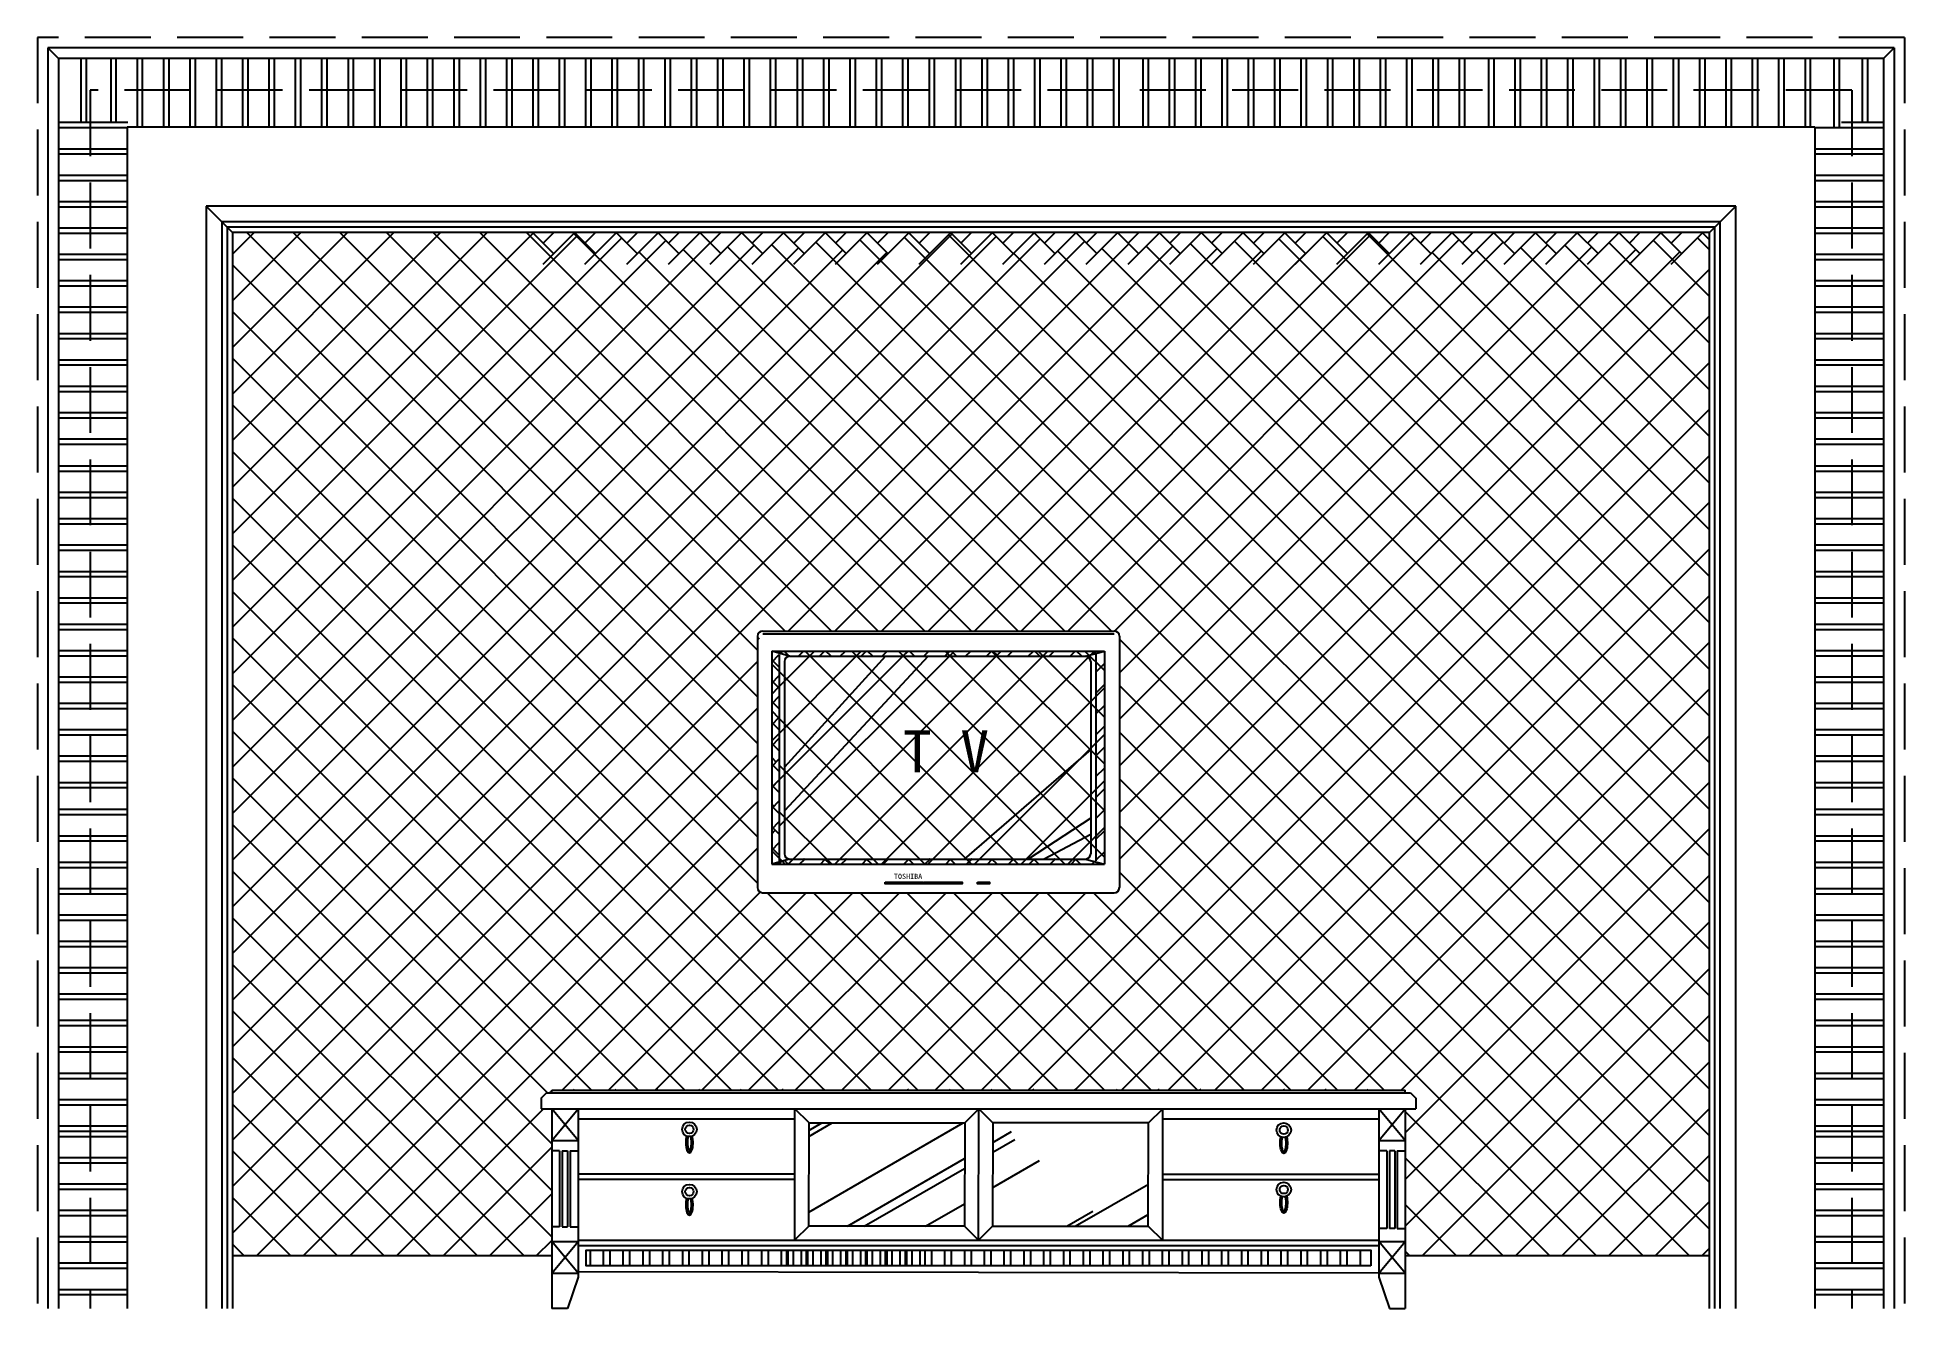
# Model space of a CAD drawing. Header units: inches. Extents: x 0 to 3540, y 0 to 2410.
import ezdxf

# ---------------------------------------------------------------- set-up
doc = ezdxf.new("R2010")
doc.units = ezdxf.units.IN
doc.header["$MEASUREMENT"] = 0
doc.linetypes.add('DASH', pattern=[0.35, 0.25, -0.1])
for name, color, linetype in [('3', 3, 'Continuous'), ('WALL', 1, 'Continuous'), ('活动家具', 251, 'Continuous'), ('混凝土', 251, 'Continuous'), ('立面', 7, 'Continuous'), ('门', 2, 'Continuous')]:
    doc.layers.add(name, color=color, linetype=linetype)
doc.styles.get("Standard").update_dxf_attribs({"font": 'SimSun.ttf'})

msp = doc.modelspace()

# ---------------------------------------------------------------- hatches: boundary and pattern name
h = msp.add_hatch()
h.set_pattern_fill('ANSI37', color=9, scale=500, style=0)
h.set_pattern_definition([(45, (-480, -1e-10), (-44.1942, 44.1942), []), (135, (-480, -1e-10), (-44.1942, -44.1942), [])])
h.paths.add_polyline_path([(2593.2, 414), (2593.2, 409), (2603.2, 409), (2613.2, 399), (2613.2, 379), (2593.2, 379), (2593.2, 100), (3170, 100), (3170, 2026.4), (3156.7, 2039.7), (3117.1, 2000.1), (3077.5, 2039.7), (3037.9, 2000.1), (2998.3, 2039.7), (2958.7, 2000.1), (2919.1, 2039.7), (2879.5, 2000.1), (2839.9, 2039.7), (2800.3, 2000.1), (2760.7, 2039.7), (2721.1, 2000.1), (2681.5, 2039.7), (2642, 2000.1), (2602.4, 2039.7), (2562.8, 2000.1), (2523.2, 2039.7), (2483.6, 2000.1), (2444, 2039.7), (2404.4, 2000.1), (2364.8, 2039.7), (2325.2, 2000.1), (2285.6, 2039.7), (2246, 2000.1), (2206.4, 2039.7), (2166.8, 2000.1), (2127.2, 2039.7), (2087.6, 2000.1), (2048, 2039.7), (2008.4, 2000.1), (1968.8, 2039.7), (1929.2, 2000.1), (1889.6, 2039.7), (1850, 2000.1), (1810.4, 2039.7), (1770.8, 2000.1), (1731.2, 2039.7), (1691.6, 2000.1), (1652, 2039.7), (1612.4, 2000.1), (1572.8, 2039.7), (1533.2, 2000.1), (1493.6, 2039.7), (1454, 2000.1), (1414.4, 2039.7), (1374.8, 2000.1), (1335.2, 2039.7), (1295.6, 2000.1), (1256, 2039.7), (1216.4, 2000.1), (1176.8, 2039.7), (1137.2, 2000.1), (1097.6, 2039.7), (1058, 2000.1), (1018.4, 2039.7), (978.8, 2000.1), (938.9, 2040), (370, 2040), (370, 100), (975.2, 100), (975.2, 379), (955.2, 379), (955.2, 399), (965.2, 409), (971.6, 409), (975.2, 412.6), (975.2, 414)])
h.paths.add_polyline_path([(2051.4, 798.7, -0.414449), (2041.6, 788.4), (1375.8, 788.4, -0.430681), (1365.4, 798.2), (1365.4, 1274.8, -0.414214), (1375.2, 1284.6), (2041.6, 1284.6, -0.414214), (2051.4, 1274.8)], flags=16)
h.paths.add_polyline_path([(2022.9, 842.6), (1392.2, 842.6), (1392.2, 1246.5), (2022.9, 1246.5)], flags=0)
h.paths.add_polyline_path([(1929.8, 852.4), (1929.2, 851.8), (1928.5, 852.4), (1850.7, 852.4), (1850, 851.8), (1849.3, 852.4), (1771.5, 852.4), (1770.8, 851.8), (1770.1, 852.4), (1692.3, 852.4), (1691.6, 851.8), (1690.9, 852.4), (1613.1, 852.4), (1612.4, 851.8), (1611.7, 852.4), (1533.9, 852.4), (1533.2, 851.8), (1532.5, 852.4), (1454.7, 852.4), (1454, 851.8), (1453.3, 852.4), (1426.2, 852.4, -0.414214), (1416.4, 862.2), (1416.4, 1226.9, -0.393187), (1425.5, 1236.7), (1425.2, 1237), (1426.2, 1236.7, 0.414214), (1416.4, 1226.9), (1416.4, 862.2, 0.414214), (1426.2, 852.4)], flags=0)
h.paths.add_polyline_path([(1805.3, 808.3), (1805.3, 805.1), (1782.2, 805.1), (1782.2, 808.3)], flags=0)
h.paths.add_polyline_path([(1728.6, 805.1), (1728.6, 808.3), (1705.4, 808.3), (1705.4, 805.1)], flags=0)
h.paths.add_polyline_path([(1406.6, 859.6), (1394.6, 871.6), (1406.6, 883.6), (1406.6, 899.2), (1394.6, 911.2), (1406.6, 923.2), (1406.6, 938.8), (1394.6, 950.8), (1406.6, 962.8), (1406.6, 978.4), (1394.6, 990.4), (1406.6, 1002.4), (1406.6, 1018), (1394.6, 1030), (1406.6, 1042), (1406.6, 1057.6), (1394.6, 1069.6), (1406.6, 1081.6), (1406.6, 1097.2), (1394.6, 1109.2), (1406.6, 1121.2), (1406.6, 1136.8), (1394.6, 1148.8), (1406.6, 1160.8), (1406.6, 1176.4), (1394.6, 1188.4), (1406.6, 1200.4), (1406.6, 1216), (1394.6, 1228), (1406.6, 1240)], flags=0)
h.paths.add_polyline_path([(1621.1, 810.3), (1674.7, 810.3), (1674.7, 829.1), (1621.1, 829.1)], flags=8)
h.paths.add_polyline_path([(1621.9, 997), (1830.7, 997), (1830.7, 1111.6), (1621.9, 1111.6)], flags=8)
at = {"layer": '活动家具', "ltscale": 100}
h = msp.add_hatch(dxfattribs=at)
h.set_pattern_fill('AR-RROOF', color=251, scale=200, angle=30, style=0)
h.set_pattern_definition([(30, (-486192.44, -135960.28), (281.05118, 393.20508), [3000, -400, 1000, -200]), (30, (-486012.07, -135740.68), (-306.20508, 130.36276), [600, -66, 1200, -150]), (30, (-486190.83, -135763.05), (833.66642, 636.047404), [1600, -280, 800, -200])])
h.paths.add_polyline_path([(1462.9, 352), (1462.4, 156.1), (1757.6, 156.1), (1758.2, 352)])
h.paths.add_polyline_path([(1811.4, 352), (1810.9, 156.1), (2106.1, 156.1), (2106.7, 352)])
at = {"layer": '立面'}
h = msp.add_hatch(dxfattribs=at)
h.set_pattern_fill('ANSI32', color=251, scale=100, angle=45, style=0)
h.set_pattern_definition([(90, (-24491.836, 64600.55), (-37.5, 7e-15), []), (90, (-24479.336, 64613.05), (-37.5, 7e-15), [])])
h.paths.add_polyline_path([(1409.4, 111.1), (1409.4, 81.1), (2509.4, 81.1), (2509.4, 111.1)])

# ---------------------------------------------------------------- linework, layer by layer
at = {"color": 8}
for p, q in [((1365.4, 1274.8), (1365.4, 798.2)), ((1375.2, 1284.6), (2041.6, 1284.6)), ((1375.2, 1279.4), (2041.6, 1279.4)), ((2051.4, 1274.8), (2051.4, 798.2)), ((1365.4, 1268.1), (1369.1, 1271.8)), ((1426.2, 1236.7), (1392.2, 1246.5)), ((1392.2, 1246.5), (2022.9, 1246.5)), ((1392.2, 1246.5), (1392.2, 842.6)), ((1406.6, 1240.1), (1406.6, 849)), ((1987.2, 1236.7), (2022.9, 1246.5)), ((2006.8, 1240.1), (2006.8, 849)), ((2022.9, 1246.5), (2022.9, 842.6)), ((1688.9, 1236.7), (1416.4, 943.4)), ((1608, 1236.7), (1416.4, 1026.3)), ((1416.4, 1226.9), (1416.4, 862.2)), ((1426.2, 1236.7), (1987.2, 1236.7)), ((1997, 1226.9), (1997, 862.2)), ((1997, 1059.7), (1757.2, 852.4)), ((1997, 929.8), (1878.3, 852.4)), ((1997, 898.9), (1908.5, 852.4)), ((1426.2, 852.4), (1392.2, 842.6)), ((1426.2, 852.4), (1987.2, 852.4)), ((1987.2, 852.4), (2022.9, 842.6)), ((1392.2, 842.6), (2022.9, 842.6)), ((1374.7, 788.4), (2041.1, 788.4))]:
    msp.add_line(p, q, dxfattribs=at)
for points in [[(1607.4, 808.3), (1630.6, 808.3), (1630.6, 805.1), (1607.4, 805.1)], [(1631.9, 808.3), (1655.1, 808.3), (1655.1, 805.1), (1631.9, 805.1)], [(1656.4, 808.3), (1679.6, 808.3), (1679.6, 805.1), (1656.4, 805.1)], [(1680.9, 808.3), (1704.1, 808.3), (1704.1, 805.1), (1680.9, 805.1)], [(1705.4, 808.3), (1728.6, 808.3), (1728.6, 805.1), (1705.4, 805.1)], [(1729.9, 808.3), (1753.1, 808.3), (1753.1, 805.1), (1729.9, 805.1)], [(1782.2, 808.3), (1805.3, 808.3), (1805.3, 805.1), (1782.2, 805.1)]]:
    msp.add_lwpolyline(points, close=True, dxfattribs=at)
for centre, radius, start, end in [((1375.2, 1274.8), 9.8, 90, 180), ((2041.6, 1274.8), 9.8, 0, 90), ((1426.2, 1226.9), 9.8, 90, 180), ((1987.2, 1226.9), 9.8, 0, 90), ((1426.2, 862.2), 9.8, 180, 270), ((1426.2, 862.2), 9.8, 180, 270), ((1987.2, 862.2), 9.8, 270, 0), ((1987.2, 862.2), 9.8, 270, 0), ((1375.2, 798.2), 9.8, 180, 266.7975), ((2041.3, 798.4), 10.1, 268.4218, 358.3757)]:
    msp.add_arc(centre, radius, start, end, dxfattribs=at)
at = {"layer": '3'}
for p, q in [((82.7, 2370), (82.7, 2248.9)), ((92.7, 2370), (92.7, 2248.9)), ((139, 2370), (139, 2248.2)), ((149, 2370), (149, 2248.2)), ((189, 2370), (189, 2240)), ((199, 2370), (199, 2240)), ((239, 2370), (239, 2240)), ((249, 2370), (249, 2240)), ((289, 2370), (289, 2240)), ((299, 2370), (299, 2240)), ((339, 2370), (339, 2240)), ((349, 2370), (349, 2240)), ((389, 2370), (389, 2240)), ((399, 2370), (399, 2240)), ((439, 2370), (439, 2240)), ((449, 2370), (449, 2240)), ((489, 2370), (489, 2240)), ((499, 2370), (499, 2240)), ((539, 2370), (539, 2240)), ((549, 2370), (549, 2240)), ((589, 2370), (589, 2240)), ((599, 2370), (599, 2240)), ((639, 2370), (639, 2240)), ((649, 2370), (649, 2240)), ((689, 2370), (689, 2240)), ((699, 2370), (699, 2240)), ((739, 2370), (739, 2240)), ((749, 2370), (749, 2240)), ((789.4, 2370), (789.4, 2240)), ((799.4, 2370), (799.4, 2240)), ((839.4, 2370), (839.4, 2240)), ((849.4, 2370), (849.4, 2240)), ((889.4, 2370), (889.4, 2240)), ((899.4, 2370), (899.4, 2240)), ((939.4, 2370), (939.4, 2240)), ((949.4, 2370), (949.4, 2240)), ((989.4, 2370), (989.4, 2240)), ((999.4, 2370), (999.4, 2240)), ((1039.4, 2370), (1039.4, 2240)), ((1049.4, 2370), (1049.4, 2240)), ((1089.4, 2370), (1089.4, 2240)), ((1099.4, 2370), (1099.4, 2240)), ((1139.4, 2370), (1139.4, 2240)), ((1149.4, 2370), (1149.4, 2240)), ((1189.4, 2370), (1189.4, 2240)), ((1199.4, 2370), (1199.4, 2240)), ((1239.4, 2370), (1239.4, 2240)), ((1249.4, 2370), (1249.4, 2240)), ((1289.4, 2370), (1289.4, 2240)), ((1299.4, 2370), (1299.4, 2240)), ((1339.4, 2370), (1339.4, 2240)), ((1349.4, 2370), (1349.4, 2240)), ((1389.4, 2370), (1389.4, 2240)), ((1399.4, 2370), (1399.4, 2240)), ((1440.4, 2370), (1440.4, 2240)), ((1450.4, 2370), (1450.4, 2240)), ((1490.4, 2370), (1490.4, 2240)), ((1500.4, 2370), (1500.4, 2240)), ((1540.4, 2370), (1540.4, 2240)), ((1550.4, 2370), (1550.4, 2240)), ((1590.4, 2370), (1590.4, 2240)), ((1600.4, 2370), (1600.4, 2240)), ((1640.4, 2370), (1640.4, 2240)), ((1650.4, 2370), (1650.4, 2240)), ((1690.4, 2370), (1690.4, 2240)), ((1700.4, 2370), (1700.4, 2240)), ((1740.4, 2370), (1740.4, 2240)), ((1750.4, 2370), (1750.4, 2240)), ((1790.4, 2370), (1790.4, 2240)), ((1800.4, 2370), (1800.4, 2240)), ((1840.4, 2370), (1840.4, 2240)), ((1850.4, 2370), (1850.4, 2240)), ((1890.4, 2370), (1890.4, 2240)), ((1900.4, 2370), (1900.4, 2240)), ((1940.4, 2370), (1940.4, 2240)), ((1950.4, 2370), (1950.4, 2240)), ((1990.4, 2370), (1990.4, 2240)), ((2000.4, 2370), (2000.4, 2240)), ((2040.4, 2370), (2040.4, 2240)), ((2050.4, 2370), (2050.4, 2240)), ((2095.6, 2370), (2095.6, 2240)), ((2105.6, 2370), (2105.6, 2240)), ((2145.6, 2370), (2145.6, 2240)), ((2155.6, 2370), (2155.6, 2240)), ((2195.6, 2370), (2195.6, 2240)), ((2205.6, 2370), (2205.6, 2240)), ((2245.6, 2370), (2245.6, 2240)), ((2255.6, 2370), (2255.6, 2240)), ((2295.6, 2370), (2295.6, 2240)), ((2305.6, 2370), (2305.6, 2240)), ((2345.6, 2370), (2345.6, 2240)), ((2355.6, 2370), (2355.6, 2240)), ((2395.6, 2370), (2395.6, 2240)), ((2405.6, 2370), (2405.6, 2240)), ((2445.6, 2370), (2445.6, 2240)), ((2455.6, 2370), (2455.6, 2240)), ((2495.6, 2370), (2495.6, 2240)), ((2505.6, 2370), (2505.6, 2240)), ((2545.6, 2370), (2545.6, 2240)), ((2555.6, 2370), (2555.6, 2240)), ((2595.6, 2370), (2595.6, 2240)), ((2605.6, 2370), (2605.6, 2240)), ((2645.6, 2370), (2645.6, 2240)), ((2655.6, 2370), (2655.6, 2240)), ((2695.6, 2370), (2695.6, 2240)), ((2705.6, 2370), (2705.6, 2240)), ((2751.1, 2370), (2751.1, 2240)), ((2761.1, 2370), (2761.1, 2240)), ((2801.1, 2370), (2801.1, 2240)), ((2811.1, 2370), (2811.1, 2240)), ((2851.1, 2370), (2851.1, 2240)), ((2861.1, 2370), (2861.1, 2240)), ((2901.1, 2370), (2901.1, 2240)), ((2911.1, 2370), (2911.1, 2240)), ((2951.1, 2370), (2951.1, 2240)), ((2961.1, 2370), (2961.1, 2240)), ((3001.1, 2370), (3001.1, 2240)), ((3011.1, 2370), (3011.1, 2240)), ((3051.1, 2370), (3051.1, 2240)), ((3061.1, 2370), (3061.1, 2240)), ((3101.1, 2370), (3101.1, 2240)), ((3111.1, 2370), (3111.1, 2240)), ((3151.1, 2370), (3151.1, 2240)), ((3161.1, 2370), (3161.1, 2240)), ((3201.1, 2370), (3201.1, 2240)), ((3211.1, 2370), (3211.1, 2240)), ((3251.1, 2370), (3251.1, 2240)), ((3261.1, 2370), (3261.1, 2240)), ((3301.1, 2370), (3301.1, 2240)), ((3311.1, 2370), (3311.1, 2240)), ((3351.1, 2370), (3351.1, 2240)), ((3361.1, 2370), (3361.1, 2240)), ((3406, 2370), (3406, 2240)), ((3416, 2370), (3416, 2240)), ((3459.4, 2370), (3459.4, 2248.9)), ((3469.4, 2370), (3469.4, 2248.9)), ((40, 2248.9), (171.4, 2248.9)), ((40, 2238.9), (170, 2238.9)), ((3370, 2238.9), (3500, 2238.9)), ((3420, 2248.9), (3500, 2248.9)), ((40, 2198.9), (170, 2198.9)), ((3370, 2198.9), (3500, 2198.9)), ((40, 2188.9), (170, 2188.9)), ((3370, 2188.9), (3500, 2188.9)), ((40, 2148.9), (170, 2148.9)), ((40, 2138.9), (170, 2138.9)), ((3370, 2148.9), (3500, 2148.9)), ((3370, 2138.9), (3500, 2138.9)), ((40, 2098.9), (170, 2098.9)), ((40, 2088.9), (170, 2088.9)), ((3370, 2098.9), (3500, 2098.9)), ((3370, 2088.9), (3500, 2088.9)), ((40, 2048.9), (170, 2048.9)), ((40, 2038.9), (170, 2038.9)), ((3370, 2048.9), (3500, 2048.9)), ((3370, 2038.9), (3500, 2038.9)), ((40, 1998.9), (170, 1998.9)), ((40, 1988.9), (170, 1988.9)), ((3370, 1998.9), (3500, 1998.9)), ((3370, 1988.9), (3500, 1988.9)), ((40, 1948.9), (170, 1948.9)), ((3370, 1948.9), (3500, 1948.9)), ((40, 1938.9), (170, 1938.9)), ((3370, 1938.9), (3500, 1938.9)), ((40, 1898.9), (170, 1898.9)), ((40, 1888.9), (170, 1888.9)), ((3370, 1898.9), (3500, 1898.9)), ((3370, 1888.9), (3500, 1888.9)), ((40, 1848.9), (170, 1848.9)), ((3370, 1848.9), (3500, 1848.9)), ((40, 1838.9), (170, 1838.9)), ((3370, 1838.9), (3500, 1838.9)), ((40, 1798.9), (170, 1798.9)), ((40, 1788.9), (170, 1788.9)), ((3370, 1798.9), (3500, 1798.9)), ((3370, 1788.9), (3500, 1788.9)), ((40, 1748.9), (170, 1748.9)), ((40, 1738.9), (170, 1738.9)), ((3370, 1748.9), (3500, 1748.9)), ((3370, 1738.9), (3500, 1738.9)), ((40, 1698.9), (170, 1698.9)), ((40, 1688.9), (170, 1688.9)), ((3370, 1698.9), (3500, 1698.9)), ((3370, 1688.9), (3500, 1688.9)), ((40, 1648.9), (170, 1648.9)), ((40, 1638.9), (170, 1638.9)), ((3370, 1648.9), (3500, 1648.9)), ((3370, 1638.9), (3500, 1638.9)), ((40, 1597.7), (170, 1597.7)), ((3370, 1597.7), (3500, 1597.7)), ((40, 1587.7), (170, 1587.7)), ((3370, 1587.7), (3500, 1587.7)), ((40, 1547.7), (170, 1547.7)), ((40, 1537.7), (170, 1537.7)), ((3370, 1547.7), (3500, 1547.7)), ((3370, 1537.7), (3500, 1537.7)), ((40, 1497.7), (170, 1497.7)), ((40, 1487.7), (170, 1487.7)), ((3370, 1497.7), (3500, 1497.7)), ((3370, 1487.7), (3500, 1487.7)), ((40, 1447.7), (170, 1447.7)), ((40, 1437.7), (170, 1437.7)), ((3370, 1447.7), (3500, 1447.7)), ((3370, 1437.7), (3500, 1437.7)), ((40, 1397.7), (170, 1397.7)), ((40, 1387.7), (170, 1387.7)), ((3370, 1397.7), (3500, 1397.7)), ((3370, 1387.7), (3500, 1387.7)), ((40, 1347.7), (170, 1347.7)), ((3370, 1347.7), (3500, 1347.7)), ((40, 1337.7), (170, 1337.7)), ((3370, 1337.7), (3500, 1337.7)), ((40, 1297.7), (170, 1297.7)), ((40, 1287.7), (170, 1287.7)), ((3370, 1297.7), (3500, 1297.7)), ((3370, 1287.7), (3500, 1287.7)), ((40, 1247.7), (170, 1247.7)), ((40, 1237.7), (170, 1237.7)), ((3370, 1237.7), (3500, 1237.7)), ((40, 1197.7), (170, 1197.7)), ((40, 1187.7), (170, 1187.7)), ((3370, 1197.7), (3500, 1197.7)), ((3370, 1187.7), (3500, 1187.7)), ((40, 1147.7), (170, 1147.7)), ((40, 1137.7), (170, 1137.7)), ((3370, 1147.7), (3500, 1147.7)), ((3370, 1137.7), (3500, 1137.7)), ((40, 1097.7), (170, 1097.7)), ((3370, 1097.7), (3500, 1097.7)), ((40, 1087.7), (170, 1087.7)), ((3370, 1087.7), (3500, 1087.7)), ((40, 1047.7), (170, 1047.7)), ((40, 1037.7), (170, 1037.7)), ((3370, 1047.7), (3500, 1047.7)), ((3370, 1037.7), (3500, 1037.7)), ((40, 997.7), (170, 997.7)), ((3370, 997.7), (3500, 997.7)), ((40, 987.7), (170, 987.7)), ((3370, 987.7), (3500, 987.7)), ((40, 946.6), (170, 946.6)), ((40, 936.6), (170, 936.6)), ((3370, 946.6), (3500, 946.6)), ((3370, 936.6), (3500, 936.6)), ((40, 896.6), (170, 896.6)), ((40, 886.6), (170, 886.6)), ((3370, 896.6), (3500, 896.6)), ((3370, 886.6), (3500, 886.6)), ((40, 846.6), (170, 846.6)), ((40, 836.6), (170, 836.6)), ((3370, 846.6), (3500, 846.6)), ((3370, 836.6), (3500, 836.6)), ((40, 796.6), (170, 796.6)), ((40, 786.6), (170, 786.6)), ((3370, 796.6), (3500, 796.6)), ((3370, 786.6), (3500, 786.6)), ((40, 746.6), (170, 746.6)), ((3370, 746.6), (3500, 746.6)), ((40, 736.6), (170, 736.6)), ((3370, 736.6), (3500, 736.6)), ((40, 696.6), (170, 696.6)), ((40, 686.6), (170, 686.6)), ((3370, 696.6), (3500, 696.6)), ((3370, 686.6), (3500, 686.6)), ((40, 646.6), (170, 646.6)), ((3370, 646.6), (3500, 646.6)), ((40, 636.6), (170, 636.6)), ((3370, 636.6), (3500, 636.6)), ((40, 596.6), (170, 596.6)), ((40, 586.6), (170, 586.6)), ((3370, 596.6), (3500, 596.6)), ((3370, 586.6), (3500, 586.6)), ((40, 546.6), (170, 546.6)), ((40, 536.6), (170, 536.6)), ((3370, 546.6), (3500, 546.6)), ((3370, 536.6), (3500, 536.6)), ((40, 496.6), (170, 496.6)), ((3370, 496.6), (3500, 496.6)), ((40, 486.6), (170, 486.6)), ((3370, 486.6), (3500, 486.6)), ((40, 446.6), (170, 446.6)), ((40, 436.6), (170, 436.6)), ((3370, 446.6), (3500, 446.6)), ((3370, 436.6), (3500, 436.6)), ((40, 396.6), (170, 396.6)), ((3370, 396.6), (3500, 396.6)), ((40, 386.6), (170, 386.6)), ((3370, 386.6), (3500, 386.6)), ((40, 346.6), (170, 346.6)), ((40, 336.6), (170, 336.6)), ((40, 336.6), (170, 336.6)), ((40, 326.6), (170, 326.6)), ((3370, 346.6), (3500, 346.6)), ((3370, 336.6), (3500, 336.6)), ((3370, 336.6), (3500, 336.6)), ((3370, 326.6), (3500, 326.6)), ((40, 286.6), (170, 286.6)), ((3370, 286.6), (3500, 286.6)), ((40, 276.6), (170, 276.6)), ((3370, 276.6), (3500, 276.6)), ((40, 236.6), (170, 236.6)), ((40, 226.6), (170, 226.6)), ((3370, 236.6), (3500, 236.6)), ((3370, 226.6), (3500, 226.6)), ((40, 186.6), (170, 186.6)), ((3370, 186.6), (3500, 186.6)), ((40, 176.6), (170, 176.6)), ((3370, 176.6), (3500, 176.6)), ((40, 136.6), (170, 136.6)), ((40, 126.6), (170, 126.6)), ((3370, 136.6), (3500, 136.6)), ((3370, 126.6), (3500, 126.6)), ((40, 86.6), (170, 86.6)), ((40, 76.6), (170, 76.6)), ((3370, 86.6), (3500, 86.6)), ((3370, 76.6), (3500, 76.6)), ((40, 36.6), (170, 36.6)), ((3370, 36.6), (3500, 36.6)), ((40, 26.6), (170, 26.6)), ((3370, 26.6), (3500, 26.6))]:
    msp.add_line(p, q, dxfattribs=at)
at = {"layer": 'WALL', "color": 252, "linetype": 'DASH', "ltscale": 500}
for p, q in [((0, 2410), (0, 0)), ((3540, 2410), (0, 2410)), ((3540, 2410), (3540, 0)), ((3440, 2310), (100, 2310)), ((100, 2310), (100, 0)), ((3440, 2310), (3440, 0))]:
    msp.add_line(p, q, dxfattribs=at)
at = {"layer": '活动家具', "color": 251, "ltscale": 100}
for p, q in [((370, 2040), (320, 2090)), ((3170, 2040), (3220, 2090)), ((3220, 0), (3220, 2090)), ((3190, 0), (3190, 2060)), ((3170, 0), (3170, 2040)), ((3180, 0), (3180, 2050)), ((1462.9, 352), (1435.9, 379)), ((1758.2, 352), (1784.8, 379)), ((1811.4, 352), (1784.8, 379)), ((2106.7, 352), (2133.7, 379)), ((1462.4, 156.1), (1435.3, 130)), ((1757.6, 156.1), (1784.2, 130)), ((1810.9, 156.1), (1784.2, 130)), ((2106.1, 156.1), (2133.1, 130)), ((975.2, 100), (370, 100)), ((3170, 100), (2593.2, 100)), ((2543.2, 67.5), (1025.2, 69.5)), ((1005.2, 0), (975.2, 0)), ((2563.2, 0), (2593.2, 0))]:
    msp.add_line(p, q, dxfattribs=at)
at = {"layer": '混凝土', "color": 251, "ltscale": 100}
for p, q in [((20, 2390), (20, 0)), ((3520, 2390), (20, 2390)), ((40, 2370), (20, 2390)), ((3500, 2370), (3520, 2390)), ((3520, 2390), (3520, 0)), ((40, 2370), (40, 0)), ((3500, 2370), (40, 2370)), ((3500, 2370), (3500, 0)), ((170, 2240), (170, 0)), ((3370, 2240), (170, 2240)), ((3370, 2240), (3370, 0)), ((320, 2090), (320, 0)), ((3220, 2090), (320, 2090)), ((3190, 2060), (350, 2060)), ((350, 2060), (350, 0)), ((3180, 2050), (360, 2050)), ((360, 2050), (360, 0)), ((370, 2040), (370, 0)), ((3170, 2040), (370, 2040))]:
    msp.add_line(p, q, dxfattribs=at)
at = {"layer": '立面'}
for p, q in [((955.2, 399), (965.2, 409)), ((955.2, 399), (955.2, 379)), ((965.2, 409), (2603.2, 409)), ((2603.2, 409), (2613.2, 399)), ((2613.2, 399), (2613.2, 379)), ((955.2, 379), (2613.2, 379)), ((975.2, 379), (975.2, 0)), ((1025.2, 379), (1025.2, 59.5)), ((1435.3, 379), (1435.3, 130)), ((1784.2, 130), (1784.8, 379)), ((2133.7, 130), (2133.7, 379)), ((2543.2, 379), (2543.2, 59.5)), ((2593.2, 379), (2593.2, 79.5)), ((975.2, 319), (1025.2, 319)), ((2543.2, 319), (2593.2, 319)), ((975.2, 127.5), (1025.2, 127.5)), ((2543.2, 127.5), (2593.2, 127.5)), ((2593.2, 79.5), (2593.2, 0)), ((975.2, 67.5), (1025.2, 67.5)), ((1025.2, 59.5), (1005.2, 0)), ((2543.2, 67.5), (2593.2, 67.5)), ((2543.2, 59.5), (2563.2, 0))]:
    msp.add_line(p, q, dxfattribs=at)
at = {"layer": '立面', "color": 9}
for p, q in [((975.2, 409), (975.2, 414)), ((975.2, 414), (2593.2, 414)), ((2593.2, 409), (2593.2, 414)), ((1435.3, 359.5), (1025.2, 359.5)), ((2543.2, 359.5), (2133.7, 359.5)), ((1434.8, 255), (1024.7, 255)), ((2133.7, 255), (2543.8, 255)), ((1434.8, 245), (1024.7, 245)), ((2133.7, 245), (2543.8, 245))]:
    msp.add_line(p, q, dxfattribs=at)
at = {"layer": '立面', "color": 251}
for p, q in [((975.2, 319), (1025.2, 379)), ((1025.2, 319), (975.2, 379)), ((2543.2, 319), (2593.2, 379)), ((2593.2, 319), (2543.2, 379)), ((990.2, 299), (975.2, 299)), ((990.2, 299), (990.2, 154.8)), ((995.2, 299), (1005.2, 299)), ((995.2, 299), (995.2, 154.8)), ((1005.2, 299), (1005.2, 154.8)), ((1010.2, 299), (1025.2, 299)), ((1010.2, 299), (1010.2, 154.8)), ((2558.2, 299), (2543.2, 299)), ((2558.2, 299), (2558.2, 152.1)), ((2573.2, 299), (2563.2, 299)), ((2563.2, 299), (2563.2, 152.1)), ((2573.2, 299), (2573.2, 152.1)), ((2578.2, 299), (2593.2, 299)), ((2578.2, 299), (2578.2, 152.1)), ((990.2, 154.8), (975.2, 154.8)), ((995.2, 154.8), (1005.2, 154.8)), ((1010.2, 154.8), (1025.2, 154.8)), ((2558.2, 152.1), (2543.2, 152.1)), ((2573.2, 152.1), (2563.2, 152.1)), ((2578.2, 152.1), (2593.2, 152.1)), ((975.2, 67.5), (1025.2, 127.5)), ((1025.2, 67.5), (975.2, 127.5)), ((1048.4, 81.1), (1048.4, 111.1)), ((1073.4, 81.1), (1073.4, 111.1)), ((1085.9, 81.1), (1085.9, 111.1)), ((1110.9, 81.1), (1110.9, 111.1)), ((1123.4, 81.1), (1123.4, 111.1)), ((1148.4, 81.1), (1148.4, 111.1)), ((1160.9, 81.1), (1160.9, 111.1)), ((1185.9, 81.1), (1185.9, 111.1)), ((1198.4, 81.1), (1198.4, 111.1)), ((1223.4, 81.1), (1223.4, 111.1)), ((1235.9, 81.1), (1235.9, 111.1)), ((1260.9, 81.1), (1260.9, 111.1)), ((1273.4, 81.1), (1273.4, 111.1)), ((1298.4, 81.1), (1298.4, 111.1)), ((1310.9, 81.1), (1310.9, 111.1)), ((1335.9, 81.1), (1335.9, 111.1)), ((1348.4, 81.1), (1348.4, 111.1)), ((1373.4, 81.1), (1373.4, 111.1)), ((1385.9, 81.1), (1385.9, 111.1)), ((1410.9, 81.1), (1410.9, 111.1)), ((1423.4, 81.1), (1423.4, 111.1)), ((1448.4, 81.1), (1448.4, 111.1)), ((1460.9, 81.1), (1460.9, 111.1)), ((1485.9, 81.1), (1485.9, 111.1)), ((1498.4, 81.1), (1498.4, 111.1)), ((1523.4, 81.1), (1523.4, 111.1)), ((1535.9, 81.1), (1535.9, 111.1)), ((1560.9, 81.1), (1560.9, 111.1)), ((1573.4, 81.1), (1573.4, 111.1)), ((1598.4, 81.1), (1598.4, 111.1)), ((1610.9, 81.1), (1610.9, 111.1)), ((1635.9, 81.1), (1635.9, 111.1)), ((1648.4, 81.1), (1648.4, 111.1)), ((1673.4, 81.1), (1673.4, 111.1)), ((2593.2, 67.5), (2543.2, 127.5)), ((2543.2, 67.5), (2593.2, 127.5))]:
    msp.add_line(p, q, dxfattribs=at)
at = {"layer": '立面', "color": 8}
for p, q in [((1025.2, 130), (2543.2, 130)), ((1025.2, 120), (2543.2, 120))]:
    msp.add_line(p, q, dxfattribs=at)
at = {"layer": '立面', "color": 9}
for points in [[(1462.9, 352), (1758.2, 352), (1757.6, 156.1), (1462.4, 156.1)], [(2106.7, 352), (1811.4, 352), (1810.9, 156.1), (2106.1, 156.1)]]:
    msp.add_lwpolyline(points, close=True, dxfattribs=at)
at = {"layer": '立面', "color": 8}
msp.add_lwpolyline([(2528.2, 81.1), (1040.2, 81.1), (1040.2, 111.1), (2528.2, 111.1)], close=True, dxfattribs=at)
for centre, radius in [((1236.2, 339.9), 13.8), ((1236.2, 339.9), 7.82), ((2363, 338.5), 13.8), ((2363, 338.5), 7.82), ((1236.2, 221.8), 13.8), ((1236.2, 221.8), 7.82), ((2363, 225.8), 13.8), ((2363, 225.8), 7.82)]:
    msp.add_circle(centre, radius, dxfattribs=at)
for centre in [(1236.2, 315), (1236.2, 196.9)]:
    msp.add_ellipse(centre, major_axis=(0, 19.8), ratio=0.346891, start_param=0.907487, end_param=5.375698, dxfattribs=at)
at = {"layer": '立面', "color": 8, "extrusion": (0, 0, -1)}
for centre in [(2363, 313.7), (2363, 200.9)]:
    msp.add_ellipse(centre, major_axis=(0, 19.8), ratio=0.346891, start_param=0.907487, end_param=5.375698, dxfattribs=at)
at = {"layer": '立面', "color": 8}
for points, knots in [([(1233.7, 326.3), (1233.5, 325.6), (1233.3, 324.8), (1232.9, 322.5), (1232.7, 321), (1232.4, 317.2), (1232.3, 314.8), (1232.6, 310.1), (1232.8, 307.9), (1233.5, 304.4), (1233.9, 303.1), (1234.6, 301.1), (1234.9, 300.3), (1235.5, 299.3), (1235.7, 298.9), (1236.1, 298.5), (1236.2, 298.4), (1236.2, 298.4)], [4.054832, 4.054832, 4.054832, 4.054832, 4.21662, 4.21662, 4.473721, 4.473721, 4.851007, 4.851007, 5.228293, 5.228293, 5.507604, 5.507604, 5.724092, 5.724092, 5.895948, 5.895948, 5.99471, 5.99471, 5.99471, 5.99471]), ([(1236.2, 298.4), (1236.3, 298.5), (1236.5, 298.6), (1236.9, 299.1), (1237.1, 299.4), (1237.6, 300.4), (1238, 301.4), (1238.7, 303.5), (1239.1, 304.8), (1239.6, 307.6), (1239.8, 309.1), (1240.1, 312.9), (1240.1, 315.3), (1239.9, 320), (1239.6, 322.2), (1239.1, 325), (1238.9, 325.7), (1238.8, 326.3)], [0.288475, 0.288475, 0.288475, 0.288475, 0.42465, 0.42465, 0.560824, 0.560824, 0.817926, 0.817926, 1.075027, 1.075027, 1.332128, 1.332128, 1.709414, 1.709414, 2.0867, 2.0867, 2.228351, 2.228351, 2.228351, 2.228351]), ([(2363, 297), (2362.9, 297.1), (2362.7, 297.2), (2362.4, 297.7), (2362.2, 298), (2361.6, 299.1), (2361.2, 300), (2360.5, 302.2), (2360.1, 303.4), (2359.6, 306.2), (2359.4, 307.7), (2359.1, 311.5), (2359.1, 313.9), (2359.3, 318.6), (2359.6, 320.8), (2360.1, 323.6), (2360.3, 324.3), (2360.4, 325)], [0.288475, 0.288475, 0.288475, 0.288475, 0.42465, 0.42465, 0.560824, 0.560824, 0.817926, 0.817926, 1.075027, 1.075027, 1.332128, 1.332128, 1.709414, 1.709414, 2.0867, 2.0867, 2.228351, 2.228351, 2.228351, 2.228351]), ([(2365.5, 325), (2365.7, 324.2), (2365.9, 323.4), (2366.3, 321.1), (2366.5, 319.6), (2366.8, 315.8), (2366.9, 313.4), (2366.7, 308.7), (2366.4, 306.5), (2365.7, 303), (2365.3, 301.7), (2364.6, 299.7), (2364.3, 298.9), (2363.7, 297.9), (2363.5, 297.5), (2363.2, 297.2), (2363.1, 297.1), (2363, 297)], [4.054832, 4.054832, 4.054832, 4.054832, 4.21662, 4.21662, 4.473721, 4.473721, 4.851007, 4.851007, 5.228293, 5.228293, 5.507604, 5.507604, 5.724092, 5.724092, 5.895948, 5.895948, 5.99471, 5.99471, 5.99471, 5.99471]), ([(1233.7, 208.2), (1233.5, 207.4), (1233.3, 206.6), (1232.9, 204.4), (1232.7, 202.9), (1232.4, 199), (1232.3, 196.6), (1232.6, 192), (1232.8, 189.7), (1233.5, 186.2), (1233.9, 184.9), (1234.6, 182.9), (1234.9, 182.2), (1235.5, 181.1), (1235.7, 180.8), (1236.1, 180.4), (1236.2, 180.3), (1236.2, 180.2)], [4.054832, 4.054832, 4.054832, 4.054832, 4.21662, 4.21662, 4.473721, 4.473721, 4.851007, 4.851007, 5.228293, 5.228293, 5.507604, 5.507604, 5.724092, 5.724092, 5.895948, 5.895948, 5.99471, 5.99471, 5.99471, 5.99471]), ([(1236.2, 180.2), (1236.3, 180.3), (1236.5, 180.5), (1236.9, 180.9), (1237.1, 181.2), (1237.6, 182.3), (1238, 183.2), (1238.7, 185.4), (1239.1, 186.7), (1239.6, 189.4), (1239.8, 190.9), (1240.1, 194.7), (1240.1, 197.1), (1239.9, 201.8), (1239.6, 204.1), (1239.1, 206.8), (1238.9, 207.5), (1238.8, 208.2)], [0.288475, 0.288475, 0.288475, 0.288475, 0.42465, 0.42465, 0.560824, 0.560824, 0.817926, 0.817926, 1.075027, 1.075027, 1.332128, 1.332128, 1.709414, 1.709414, 2.0867, 2.0867, 2.228351, 2.228351, 2.228351, 2.228351]), ([(2363, 184.3), (2362.9, 184.4), (2362.7, 184.5), (2362.4, 185), (2362.2, 185.3), (2361.6, 186.3), (2361.2, 187.3), (2360.5, 189.4), (2360.1, 190.7), (2359.6, 193.5), (2359.4, 195), (2359.1, 198.8), (2359.1, 201.2), (2359.3, 205.8), (2359.6, 208.1), (2360.1, 210.9), (2360.3, 211.6), (2360.4, 212.2)], [0.288475, 0.288475, 0.288475, 0.288475, 0.42465, 0.42465, 0.560824, 0.560824, 0.817926, 0.817926, 1.075027, 1.075027, 1.332128, 1.332128, 1.709414, 1.709414, 2.0867, 2.0867, 2.228351, 2.228351, 2.228351, 2.228351]), ([(2365.5, 212.2), (2365.7, 211.5), (2365.9, 210.6), (2366.3, 208.4), (2366.5, 206.9), (2366.8, 203.1), (2366.9, 200.7), (2366.7, 196), (2366.4, 193.8), (2365.7, 190.3), (2365.3, 188.9), (2364.6, 187), (2364.3, 186.2), (2363.7, 185.2), (2363.5, 184.8), (2363.2, 184.4), (2363.1, 184.3), (2363, 184.3)], [4.054832, 4.054832, 4.054832, 4.054832, 4.21662, 4.21662, 4.473721, 4.473721, 4.851007, 4.851007, 5.228293, 5.228293, 5.507604, 5.507604, 5.724092, 5.724092, 5.895948, 5.895948, 5.99471, 5.99471, 5.99471, 5.99471])]:
    msp.add_open_spline(points, degree=3, knots=knots, dxfattribs=at)
at = {"layer": '门', "color": 251, "ltscale": 100}
for p, q in [((424.5, 2039.7), (424.2, 2040)), ((503.7, 2039.7), (503.4, 2040)), ((582.9, 2039.7), (582.6, 2040)), ((662.1, 2039.7), (661.8, 2040)), ((741.2, 2039.7), (741, 2040)), ((820.4, 2039.7), (820.2, 2040)), ((899.6, 2039.7), (899.4, 2040)), ((978.8, 2000.1), (938.9, 2040)), ((959, 2019.9), (979.1, 2040)), ((959, 1980.3), (1018.4, 2039.7)), ((978.8, 2039.7), (978.5, 2040)), ((1058, 2000.1), (1018.1, 2040)), ((1038.2, 2019.9), (1058.3, 2040)), ((1038.2, 1980.3), (1097.6, 2039.7)), ((1058, 2039.7), (1057.7, 2040)), ((1137.2, 2000.1), (1097.3, 2040)), ((1117.4, 2019.9), (1137.5, 2040)), ((1117.4, 1980.3), (1176.8, 2039.7)), ((1137.2, 2039.7), (1136.9, 2040)), ((1216.4, 2000.1), (1176.5, 2040)), ((1196.6, 2019.9), (1216.7, 2040)), ((1196.6, 1980.3), (1256, 2039.7)), ((1216.4, 2039.7), (1216.1, 2040)), ((1295.6, 2000.1), (1255.7, 2040)), ((1275.8, 2019.9), (1295.9, 2040)), ((1275.8, 1980.3), (1335.2, 2039.7)), ((1295.6, 2039.7), (1295.3, 2040)), ((1374.8, 2000.1), (1334.9, 2040)), ((1355, 2019.9), (1375.1, 2040)), ((1355, 1980.3), (1414.4, 2039.7)), ((1374.8, 2039.7), (1374.5, 2040)), ((1454, 2000.1), (1414.1, 2040)), ((1434.2, 2019.9), (1454.3, 2040)), ((1434.2, 1980.3), (1493.6, 2039.7)), ((1454, 2039.7), (1453.7, 2040)), ((1533.2, 2000.1), (1493.3, 2040)), ((1513.4, 2019.9), (1533.5, 2040)), ((1513.4, 1980.3), (1572.8, 2039.7)), ((1533.2, 2039.7), (1532.9, 2040)), ((1612.4, 2000.1), (1572.5, 2040)), ((1592.6, 2019.9), (1612.7, 2040)), ((1592.6, 1980.3), (1652, 2039.7)), ((1612.4, 2039.7), (1612.1, 2040)), ((1691.6, 2000.1), (1651.7, 2040)), ((1671.8, 2019.9), (1691.9, 2040)), ((1671.8, 1980.3), (1731.2, 2039.7)), ((1691.6, 2039.7), (1691.3, 2040)), ((1770.8, 2000.1), (1730.9, 2040)), ((1751, 2019.9), (1771.1, 2040)), ((1751, 1980.3), (1810.4, 2039.7)), ((1770.8, 2039.7), (1770.5, 2040)), ((1850, 2000.1), (1810.1, 2040)), ((1830.2, 2019.9), (1850.3, 2040)), ((1830.2, 1980.3), (1889.6, 2039.7)), ((1850, 2039.7), (1849.7, 2040)), ((1929.2, 2000.1), (1889.3, 2040)), ((1909.4, 2019.9), (1929.5, 2040)), ((1909.4, 1980.3), (1968.8, 2039.7)), ((1929.2, 2039.7), (1928.9, 2040)), ((2008.4, 2000.1), (1968.5, 2040)), ((1988.6, 2019.9), (2008.7, 2040)), ((1988.6, 1980.3), (2048, 2039.7)), ((2008.4, 2039.7), (2008.1, 2040)), ((2087.6, 2000.1), (2047.7, 2040)), ((2067.8, 2019.9), (2087.9, 2040)), ((2067.8, 1980.3), (2127.2, 2039.7)), ((2087.6, 2039.7), (2087.3, 2040)), ((2166.8, 2000.1), (2126.9, 2040)), ((2147, 2019.9), (2167.1, 2040)), ((2147, 1980.3), (2206.4, 2039.7)), ((2166.8, 2039.7), (2166.5, 2040)), ((2246, 2000.1), (2206.1, 2040)), ((2226.2, 2019.9), (2246.3, 2040)), ((2226.2, 1980.3), (2285.6, 2039.7)), ((2246, 2039.7), (2245.7, 2040)), ((2325.2, 2000.1), (2285.3, 2040)), ((2305.4, 2019.9), (2325.5, 2040)), ((2305.4, 1980.3), (2364.8, 2039.7)), ((2325.2, 2039.7), (2324.9, 2040)), ((2404.4, 2000.1), (2364.5, 2040)), ((2384.6, 2019.9), (2404.7, 2040)), ((2384.6, 1980.3), (2444, 2039.7)), ((2404.4, 2039.7), (2404.1, 2040)), ((2483.6, 2000.1), (2443.7, 2040)), ((2463.8, 2019.9), (2483.8, 2040)), ((2463.8, 1980.3), (2523.2, 2039.7)), ((2483.6, 2039.7), (2483.3, 2040)), ((2562.8, 2000.1), (2522.9, 2040)), ((2543, 2019.9), (2563, 2040)), ((2543, 1980.3), (2602.4, 2039.7)), ((2562.8, 2039.7), (2562.5, 2040)), ((2642, 2000.1), (2602.1, 2040)), ((2622.2, 2019.9), (2642.2, 2040)), ((2622.2, 1980.3), (2681.5, 2039.7)), ((2642, 2039.7), (2641.7, 2040)), ((2721.1, 2000.1), (2681.3, 2040)), ((2701.3, 2019.9), (2721.4, 2040)), ((2701.3, 1980.3), (2760.7, 2039.7)), ((2721.1, 2039.7), (2720.9, 2040)), ((2800.3, 2000.1), (2760.5, 2040)), ((2780.5, 2019.9), (2800.6, 2040)), ((2780.5, 1980.3), (2839.9, 2039.7)), ((2800.3, 2039.7), (2800.1, 2040)), ((2879.5, 2000.1), (2839.7, 2040)), ((2859.7, 2019.9), (2879.8, 2040)), ((2859.7, 1980.3), (2919.1, 2039.7)), ((2879.5, 2039.7), (2879.2, 2040)), ((2958.7, 2000.1), (2918.8, 2040)), ((2938.9, 2019.9), (2959, 2040)), ((2938.9, 1980.3), (2998.3, 2039.7)), ((2958.7, 2039.7), (2958.4, 2040)), ((3037.9, 2000.1), (2998, 2040)), ((3018.1, 2019.9), (3038.2, 2040)), ((3018.1, 1980.3), (3077.5, 2039.7)), ((3037.9, 2039.7), (3037.6, 2040)), ((3117.1, 2000.1), (3077.2, 2040)), ((3097.3, 2019.9), (3117.4, 2040)), ((3097.3, 1980.3), (3156.7, 2039.7)), ((3117.1, 2039.7), (3116.8, 2040)), ((3170, 2026.4), (3156.4, 2040)), ((1392.2, 1225.5), (1406.6, 1240)), ((1408.5, 1241.8), (1413.1, 1246.5)), ((1425.2, 1237), (1415.7, 1246.5)), ((1442.9, 1236.7), (1452.7, 1246.5)), ((1482.5, 1236.7), (1492.3, 1246.5)), ((1504.7, 1236.7), (1494.9, 1246.5)), ((1522.1, 1236.7), (1531.9, 1246.5)), ((1561.7, 1236.7), (1571.5, 1246.5)), ((1583.9, 1236.7), (1574.1, 1246.5)), ((1601.3, 1236.7), (1611.1, 1246.5)), ((1640.9, 1236.7), (1650.7, 1246.5)), ((1663.1, 1236.7), (1653.3, 1246.5)), ((1680.5, 1236.7), (1690.3, 1246.5)), ((1720.1, 1236.7), (1729.9, 1246.5)), ((1742.3, 1236.7), (1732.5, 1246.5)), ((1759.7, 1236.7), (1769.5, 1246.5)), ((1799.3, 1236.7), (1809.1, 1246.5)), ((1821.5, 1236.7), (1811.7, 1246.5)), ((1838.9, 1236.7), (1848.7, 1246.5)), ((1878.5, 1236.7), (1888.3, 1246.5)), ((1900.7, 1236.7), (1890.9, 1246.5)), ((1918.1, 1236.7), (1927.9, 1246.5)), ((1957.7, 1236.7), (1967.5, 1246.5)), ((1979.9, 1236.7), (1970.1, 1246.5)), ((2001.1, 1240.5), (2007.1, 1246.5)), ((3370, 1247.7), (3500, 1247.7)), ((1406.6, 1216), (1394.6, 1228)), ((1997, 1219.6), (1997, 1219.6)), ((2006.8, 1206.5), (2022.9, 1222.7)), ((2008.4, 1208.2), (2006.8, 1209.8)), ((1392.2, 1185.9), (1406.6, 1200.4)), ((1406.6, 1176.4), (1394.6, 1188.4)), ((1997, 1196.7), (1997, 1196.7)), ((1997, 1180), (1997, 1180)), ((2006.8, 1167), (2022.9, 1183.1)), ((2008.4, 1168.6), (2006.8, 1170.2)), ((1392.2, 1146.3), (1406.6, 1160.8)), ((1406.6, 1136.8), (1394.6, 1148.8)), ((1997, 1140.4), (1997, 1140.4)), ((2006.8, 1127.4), (2022.9, 1143.5)), ((1392.2, 1106.7), (1406.6, 1121.2)), ((1406.6, 1097.2), (1394.6, 1109.2)), ((2008.4, 1129), (2006.8, 1130.6)), ((2006.8, 1087.8), (2022.9, 1103.9)), ((1392.2, 1067.1), (1406.6, 1081.6)), ((1406.6, 1057.6), (1394.6, 1069.6)), ((2008.4, 1089.4), (2006.8, 1091)), ((2006.8, 1048.2), (2022.9, 1064.3)), ((1392.2, 1027.5), (1406.6, 1042)), ((1406.6, 1018), (1394.6, 1030)), ((2008.4, 1049.8), (2006.8, 1051.4)), ((1392.2, 987.9), (1406.6, 1002.4)), ((2006.8, 1008.6), (2022.9, 1024.7)), ((2008.4, 1010.2), (2006.8, 1011.8)), ((1392.2, 948.3), (1406.6, 962.8)), ((1406.6, 978.4), (1394.6, 990.4)), ((2006.8, 969), (2022.9, 985.1)), ((2008.4, 970.6), (2006.8, 972.2)), ((1392.2, 908.7), (1406.6, 923.2)), ((1406.6, 938.8), (1394.6, 950.8)), ((2006.8, 929.4), (2022.9, 945.5)), ((2008.4, 931), (2006.8, 932.6)), ((1406.6, 899.2), (1394.6, 911.2)), ((2006.8, 889.8), (2022.9, 905.9)), ((2008.4, 891.4), (2006.8, 893)), ((1392.2, 869.1), (1406.6, 883.6)), ((1406.6, 859.6), (1394.6, 871.6)), ((1423.6, 842.6), (1416.5, 849.6)), ((1444.9, 842.6), (1454.7, 852.4)), ((1454, 851.8), (1453.3, 852.4)), ((1484.5, 842.6), (1493.6, 851.8)), ((1502.7, 842.6), (1492.9, 852.4)), ((1524.1, 842.6), (1533.9, 852.4)), ((1533.2, 851.8), (1532.5, 852.4)), ((1563.7, 842.6), (1572.8, 851.8)), ((1581.9, 842.6), (1572.1, 852.4)), ((1603.3, 842.6), (1613.1, 852.4)), ((1612.4, 851.8), (1611.7, 852.4)), ((1642.9, 842.6), (1652, 851.8)), ((1661.1, 842.6), (1651.3, 852.4)), ((1682.5, 842.6), (1692.3, 852.4)), ((1691.6, 851.8), (1690.9, 852.4)), ((1722.1, 842.6), (1731.2, 851.8)), ((1740.3, 842.6), (1730.5, 852.4)), ((1761.7, 842.6), (1771.5, 852.4)), ((1770.8, 851.8), (1770.1, 852.4)), ((1801.3, 842.6), (1810.4, 851.8)), ((1819.5, 842.6), (1809.7, 852.4)), ((1840.9, 842.6), (1850.7, 852.4)), ((1850, 851.8), (1849.3, 852.4)), ((1880.5, 842.6), (1889.6, 851.8)), ((1898.7, 842.6), (1888.9, 852.4)), ((1920, 842.6), (1929.8, 852.4)), ((1929.2, 851.8), (1928.5, 852.4)), ((1959.6, 842.6), (1968.8, 851.8)), ((1977.9, 842.6), (1968.1, 852.4)), ((2006.8, 850.2), (2022.9, 866.3)), ((2008.4, 851.8), (2006.8, 853.4)), ((1405.3, 842.6), (1410.6, 847.9)), ((1999.2, 842.6), (2004.3, 847.7)), ((1607.4, 807.2), (1608.5, 808.3)), ((1645, 805.1), (1648.1, 808.3)), ((1659, 805.1), (1655.9, 808.3)), ((1684.6, 805.1), (1687.7, 808.3)), ((1724.2, 805.1), (1727.3, 808.3)), ((1738.2, 805.1), (1735.1, 808.3)), ((1803.4, 805.1), (1805.3, 807.1)), ((971.6, 409), (975.2, 412.6)), ((1016.2, 414), (1018.4, 416.2)), ((1095.4, 414), (1097.6, 416.2)), ((1174.6, 414), (1176.8, 416.2)), ((1253.8, 414), (1256, 416.2)), ((1333, 414), (1335.2, 416.2)), ((1412.2, 414), (1414.4, 416.2)), ((1491.4, 414), (1493.6, 416.2)), ((1570.6, 414), (1572.8, 416.2)), ((1649.8, 414), (1652, 416.2)), ((1729, 414), (1731.2, 416.2)), ((1808.2, 414), (1810.4, 416.2)), ((1887.3, 414), (1889.6, 416.2)), ((1966.5, 414), (1968.8, 416.2)), ((2045.7, 414), (2048, 416.2)), ((2124.9, 414), (2127.2, 416.2)), ((2204.1, 414), (2206.4, 416.2)), ((2283.3, 414), (2285.6, 416.2)), ((2362.5, 414), (2364.8, 416.2)), ((2441.7, 414), (2444, 416.2)), ((2520.9, 414), (2523.2, 416.2))]:
    msp.add_line(p, q, dxfattribs=at)

# ---------------------------------------------------------------- texts
at = {"color": 8, "insert": (1623.9, 824.5), "char_height": 9.8, "width": 203.388, "attachment_point": 1}
msp.add_mtext('TOSHIBA', dxfattribs=at)
at = {"layer": '立面', "color": 9}
msp.add_text('T V', height=80, dxfattribs=at).set_placement((1641, 1016.5))

doc.saveas('drawing.dxf')
